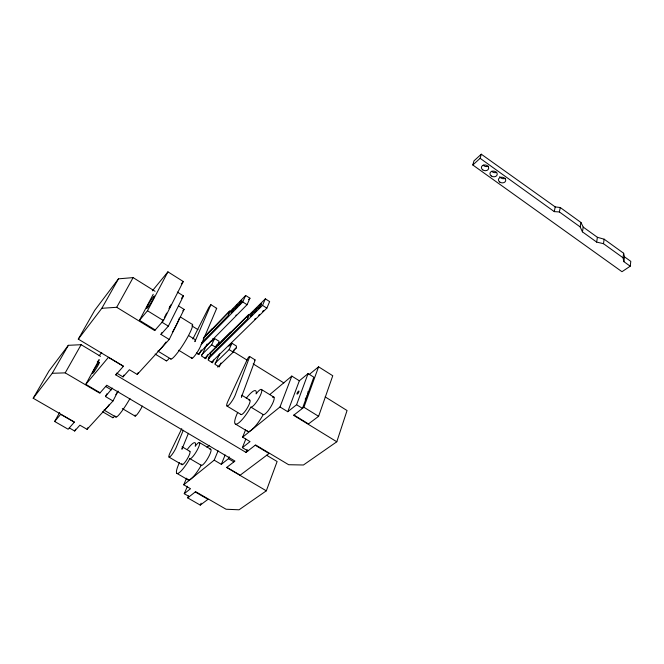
<?xml version="1.0" encoding="UTF-8"?>
<svg xmlns="http://www.w3.org/2000/svg" width="664" height="664" viewBox="0 0 664 664"><rect width="100%" height="100%" fill="white"/><g stroke="black" fill="none" stroke-linecap="round" stroke-linejoin="round"><path stroke-width="1" d="M192.85 339.013L208.861 307.341L210.87 304.676L194.909 341.653L195.324 339.744A8.881 1.378 -58.2 0 0 195.033 339.52L188.51 335.494M208.521 357.448L247.572 318.77L247.664 315.69L248.867 314.462L249.332 314.753L265.343 298.841L269.642 301.589L266.862 308.146L211.426 362.312M201.682 342.79L228.383 315.367L228.516 312.312L229.736 311.084L230.201 311.383L245.655 295.455L249.954 298.202L247.074 304.701L198.03 354.418M210.521 352.443L210.38 355.381L208.222 360.145L212.53 362.793L213.783 360.004M233.33 350.741L236.276 347.903L236.45 346.06L231.943 343.255L229.038 346.085L228.391 345.712M215.269 346.749L218.896 343.13L219.087 341.296L214.563 338.491L211.758 341.337L211.169 340.981L204.894 347.347M630.219 266.206L630.8 261.375L624.484 256.827L623.62 253.233L604.149 239.189L597.392 237.305L583.224 227.096L580.934 222.448L560.233 207.517L555.195 206.911L481.284 154.206L473.971 160.879L472.801 164.987L621.977 271.709L630.219 266.206L623.878 261.649L623.039 257.773L623.62 253.233M623.878 261.649L624.484 256.827M623.039 257.773L603.485 243.688L604.149 239.189M603.485 243.688L596.662 242.086L597.392 237.305M596.662 242.086L582.428 231.852L583.224 227.096M582.428 231.852L580.17 226.914L580.934 222.448M580.17 226.914L559.387 211.949L560.233 207.517M559.387 211.949L554.274 211.617L555.195 206.911M472.801 164.987L480.138 158.322L481.284 154.206M116.764 373.077L115.81 374.903L246.004 452.408L255.59 444.938L288.632 464.717L303.431 464.999L336.797 441.776L347.048 410.526L325.161 396.881M293.953 415.025L308.469 423.922L318.604 416.32L332.755 375.749L318.587 366.818L309.017 374.679M336.797 441.776L293.604 415.299L303.913 407.256L318.587 366.818M195.257 491.982L207.99 499.328L200.279 505.113L187.688 497.875L195.639 491.675L226.075 509.238L239.057 509.794L266.322 490.82L277.112 461.521L266.563 455.214M296.576 404.741L308.079 373.583L313.823 377.185L302.477 408.377L296.576 404.741L287.769 411.721L280 406.966L242.634 437.178L250.029 441.601L242.377 447.661L247.888 450.939M287.769 411.721L299.339 380.787L308.079 373.583M280 406.966L291.795 376.081L299.339 380.787M246.004 452.408L247.141 449.528M242.377 447.661L245.813 439.037M242.634 437.178L245.663 429.625M188.41 433.285L181.928 449.229A7.752 1.519 -59.4 0 0 182.326 447.196M189.315 496.614L184.243 493.701L190.526 488.721L183.72 484.795L214.198 460.16L221.311 464.344L228.449 458.691L229.213 456.807M221.311 464.344L225.146 454.964M183.281 430.255L176.715 446.166A7.76 1.477 -59.3 0 1 170.233 456.575A7.76 1.477 -59.3 0 1 170.706 451.503L181.753 428.67M200.279 505.113L201.067 503.204M214.198 460.16L218.091 450.798M187.688 497.875L188.501 495.975M184.243 493.701L187.431 486.255M208.147 359.116L262.529 305.382L265.343 298.841M183.72 484.795L186.567 478.171M247.572 318.77L249.332 314.753M217.651 367.076L233.222 352.144L234.276 349.737L236.276 347.903M215.128 363.191L229.138 349.604L231.943 343.255M221.004 362.934L219.244 366.91L214.945 364.279L219.527 354.045M201.15 344.583L242.742 301.954L245.655 295.455M228.383 315.367L230.201 311.383M201.549 354.999L211.675 344.807L214.563 338.491M207.683 354.742L205.873 358.701L201.549 356.045L207.11 343.993M201.258 349.92L199.109 354.551L196.502 352.957M117.146 373.384L123.023 376.886L129.405 369.74L137.249 374.438L169.22 339.478L184.102 309.391L178.483 305.888M169.22 339.478L160.962 334.407L168.341 326.14L183.48 295.936L177.329 292.085M160.962 334.407L161.875 332.589M115.81 374.903L123.462 366.188L78.294 339.138L101.824 308.295L116.706 307.291L154.704 330.572L163.452 320.596L183.281 281.519L167.926 271.842L152.338 290.84M137.249 374.438L138.17 372.62M163.402 319.5L162.008 322.239L168.341 326.14M164.332 317.674L166.656 313.101M168.971 308.536L170.831 304.876M69.297 427.923L74.675 431.019L79.888 425.184L87.067 429.326L112.996 400.965L118.092 391.079M123.023 376.886L123.96 375.077M112.996 400.965L105.468 396.541L112.34 388.1M87.067 429.326L87.997 427.541M105.468 396.541L106.904 393.793M155.235 329.966L139.482 320.305L147.491 310.752L167.926 271.842M139.482 320.305L153.226 294.252M74.675 431.019L75.646 429.193M246.278 398.259A19.505 4.474 -58.7 0 1 256.279 393.138L256.121 393.876A10.333 2.415 -58.6 0 1 261.774 389.876A10.333 2.415 -58.6 0 1 257.964 399.811A10.333 2.415 -58.6 0 1 251.025 407.173L250.162 408.26A19.505 4.474 -58.7 0 1 236.708 424.08A19.505 4.474 -58.7 0 1 237.72 412.377M100.131 392.781L85.797 384.348L99.21 359.664L97.259 362.029M187.646 478.877A17.745 3.835 -59.6 0 0 200.611 466.377L201.217 465.273L189.838 458.616L189.223 459.72A17.803 3.635 -59.5 0 1 177.819 473.457A17.803 3.635 -59.5 0 1 179.429 462.659M100.604 356.344L81.132 344.707L68.342 345.313L49.011 370.944L33.2 398.242L74.451 422.047L68.143 429.234L54.664 421.491L59.66 412.435M116.706 307.291L133.115 277.61L155.069 291.297M33.2 398.242L52.248 373.284L65.213 372.869L81.132 344.707M101.824 308.295L118.474 278.838L133.115 277.61M78.294 339.138L94.711 310.345L118.474 278.838M52.248 373.284L68.342 345.313M218.107 356.352L219.751 354.153M99.102 355.763L101.725 352.559M54.664 421.491L60.665 414.328L74.318 422.204M85.797 384.348L108.431 357.348L123.363 366.287M181.289 283.852L183.281 281.519M181.463 298.244L183.48 295.936M182.816 310.835L184.102 309.391M204.006 337.163L212.148 328.763L212.555 329.269M203.292 338.333L228.516 312.312M204.553 337.071L229.736 311.084M248.519 299.671L249.954 298.202M204.861 358.203L248.867 314.462M209.957 353.215L247.664 315.69M222.316 341.313L223.776 339.868M216.198 308.611L216.705 308.328L200.91 345.346A8.864 1.436 -58.2 0 1 195.091 355.348A8.864 1.436 -58.2 0 1 191.73 357.315M218.896 343.13L216.862 344.948L215.775 347.338L211.675 344.807M207.002 447.312L209.309 445.37M269.808 394.549L291.795 376.081M262.844 414.386L263.425 414.718A10.3 2.548 -58.6 0 0 271.999 404.683A10.3 2.548 -58.6 0 0 272.456 397.246M176.915 473.407L188.186 479.931M169.029 457.131L182.027 464.692M103.941 410.037L115.992 417.083M102.58 411.763L112.739 417.697M226.864 467.34L240.177 475.175L269.044 453.512L255.217 445.229M266.322 490.82L226.656 467.498L234.931 461.048L106.738 385.244L99.766 393.188L65.213 372.869M122.3 408.567L135.157 416.12M182.11 446.797L189.862 451.346M228.449 458.691L233.852 461.887M105.651 386.489L111.411 389.892M199.291 442.465L210.612 449.154M235.629 424.163L247.888 431.534M227.038 406.077L241.173 414.626M155.102 354.053L166.332 360.867M250.809 407.057L263.201 414.593L262.554 415.797A19.439 4.714 -58.8 0 1 247.016 430.604M157.8 351.04L170.997 359.066M178.716 350.235L191.962 358.336M242.086 395.387L249.672 400.018M261.649 389.627L274 397.213M147.491 310.752L163.452 320.596M303.913 407.256L318.604 416.32M180.649 317.151L191.954 324.165A20.476 2.98 -58.1 0 1 183.812 343.62A20.476 2.98 -58.1 0 1 170.465 358.46M212.795 338.582L214.538 339.661M191.813 325.841L197.947 329.651M233.014 351.397L247.041 360.096M253.183 363.897L283.868 382.929M229.138 349.604L233.222 352.144M218.68 344.931L221.444 341.196L230.574 332.108L231.055 332.631M249.523 356.435L254.968 359.822M210.961 304.71L216.705 308.328M242.742 301.954L247.074 304.701M262.529 305.382L266.862 308.146M480.138 158.322L554.274 211.617M200.984 465.016L201.366 465.431A9.387 2.067 -59.5 0 0 208.712 456.691A9.387 2.067 -59.5 0 0 209.899 449.329M189.838 458.616L189.97 458.766A9.412 1.959 -59.4 0 0 195.814 452.474A9.412 1.959 -59.4 0 0 199.723 443.104A9.412 1.959 -59.4 0 0 195.216 446.208L195.415 445.486A17.803 3.635 -59.5 0 0 187.63 449.022M189.356 451.395A7.736 1.577 -59.5 0 1 186.833 459.621A7.736 1.577 -59.5 0 1 181.861 463.414M236.243 314.977A2.805 0.49 -57.7 0 1 235.886 315.375M263.666 310.503A2.847 0.556 -57.5 0 1 263.284 310.918M262.969 311.192A2.847 0.556 -57.5 0 1 262.587 311.25M259.607 314.479A2.83 0.548 -57.6 0 1 259.234 314.885M258.918 315.151A2.83 0.548 -57.6 0 1 258.686 315.259M255.598 318.396A2.814 0.548 -57.6 0 1 255.225 318.803M254.918 319.06A2.814 0.548 -57.6 0 1 254.686 319.168M308.005 391.478A7.088 1.926 -58.3 0 1 307.017 395.993M306.187 397.587A7.088 1.926 -58.3 0 1 305.199 399.172M170.1 306.311A7.354 0.871 -57.9 0 1 169.76 307.233M218.771 342.491A2.233 1.328 24.2 0 1 219.004 342.89M488.281 166.183A3.652 2.855 10.9 0 1 483.226 165.162M496.772 172.275A3.652 2.83 10.2 0 1 491.717 171.254M505.221 178.342A3.652 2.814 9.6 0 1 499.735 176.632M117.802 391.353A18.633 2.166 -58.5 0 1 115.802 394.74M109.377 404.442A18.633 2.166 -58.5 0 1 104.787 409.738M129.97 398.558A18.575 2.399 -58.6 0 1 115.76 416.27M114.806 415.979A9.553 1.212 -58.7 0 1 112.697 417.166M142.362 406.094A8.051 1.162 -58.8 0 1 137.166 414.394A8.051 1.162 -58.8 0 1 135.174 414.975M179.322 318.031A20.543 2.689 -58.1 0 1 172.341 332.291M166.033 342.026A20.543 2.689 -58.1 0 1 159.003 350.418M168.98 358.585A10.508 1.502 -58.2 0 1 166.141 360.428M249 400.176A8.474 1.942 -58.7 0 1 247.456 407.729A8.474 1.942 -58.7 0 1 240.808 414.253M241.613 395.204A8.499 1.867 -58.7 0 1 241.397 397.238L254.885 360.818A2.299 0.49 -58.1 0 0 254.536 360.079M249.432 357.423L235.728 393.785A8.508 1.818 -58.7 0 1 228.59 405.264A8.508 1.818 -58.7 0 1 228.383 400.301L247.315 359.382A2.299 0.481 -58.1 0 1 249.091 356.692A2.299 0.481 -58.1 0 1 249.432 357.423M239.729 304.344A2.839 0.49 -57.6 0 0 241.821 300.377A2.839 0.49 -57.6 0 0 239.248 303.506A2.839 0.49 -57.6 0 0 239.729 304.344M235.836 308.337A2.822 0.49 -57.7 0 0 237.919 304.386A2.822 0.49 -57.7 0 0 235.38 307.49A2.822 0.49 -57.7 0 0 235.836 308.337M231.993 312.279A2.805 0.481 -57.7 0 0 234.068 308.353A2.805 0.481 -57.7 0 0 231.553 311.424A2.805 0.481 -57.7 0 0 231.993 312.279M259.367 307.756A2.855 0.548 -57.5 0 0 261.425 303.772A2.855 0.548 -57.5 0 0 258.794 306.909A2.855 0.548 -57.5 0 0 259.367 307.756M255.325 311.756A2.839 0.539 -57.6 0 0 257.383 307.781A2.839 0.539 -57.6 0 0 254.777 310.885A2.839 0.539 -57.6 0 0 255.325 311.756M251.341 315.699A2.822 0.531 -57.6 0 0 253.391 311.74A2.822 0.531 -57.6 0 0 250.818 314.819A2.822 0.531 -57.6 0 0 251.341 315.699M93.915 371.94A6.665 0.598 -58.3 0 0 99.434 362.419A6.665 0.598 -58.3 0 0 94.346 369.325A6.665 0.598 -58.3 0 0 93.915 371.94M148.67 306.311A7.379 0.747 -57.9 0 0 154.529 296.036A7.379 0.747 -57.9 0 0 148.479 304.203A7.379 0.747 -57.9 0 0 148.67 306.311M482.736 169.868A3.669 2.855 11 0 0 488.638 168.556A3.669 2.855 11 0 0 483.757 165.037A3.669 2.855 11 0 0 482.736 169.868M491.26 175.968A3.669 2.83 10.4 0 0 497.178 174.682A3.669 2.83 10.4 0 0 492.314 171.179A3.669 2.83 10.4 0 0 491.26 175.968M499.743 182.044A3.669 2.814 9.8 0 0 505.677 180.782A3.669 2.814 9.8 0 0 500.839 177.296A3.669 2.814 9.8 0 0 499.743 182.044M297.729 393.661A1.768 0.465 -58.3 0 0 298.958 391.088A1.768 0.465 -58.3 0 0 297.264 392.88A1.768 0.465 -58.3 0 0 297.729 393.661"/></g></svg>
